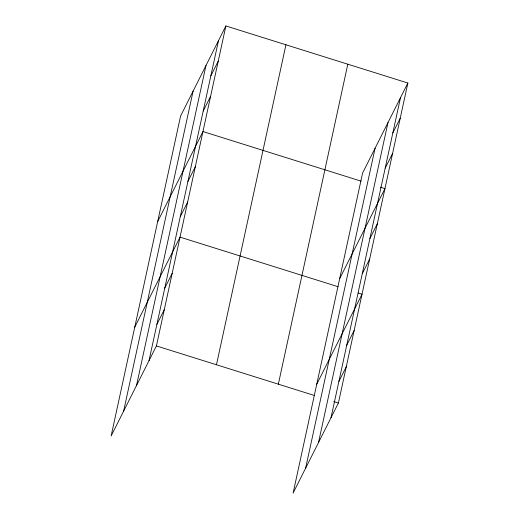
<?xml version="1.0" encoding="UTF-8"?>
<svg xmlns="http://www.w3.org/2000/svg" width="519" height="519" viewBox="0 0 519 519"><rect width="100%" height="100%" fill="white"/><g stroke="black" fill="none" stroke-linecap="round" stroke-linejoin="round"><path stroke-width="0.78" d="M123.632 411.113L193.1 91.13M136.51 385.507L205.978 65.524M149.011 360.647L218.48 40.664M225.882 25.95L180.599 115.99L111.131 435.966L156.414 345.933L225.882 25.95L407.869 83.034L338.401 403.01L293.118 493.05L362.586 173.067L407.869 83.034M216.468 364.766L285.937 44.79M278.346 384.177L347.814 64.194M305.62 468.196L375.088 148.213M318.497 442.584L387.972 122.601M330.999 417.73L400.467 97.747M210.837 75.865L218.239 61.151M203.195 111.06L210.597 96.346M157.672 221.581L202.955 131.547L361.075 181.137M187.91 181.455L195.313 166.742M180.275 216.657L187.67 201.943M134.745 327.178L180.035 237.138L338.154 286.735M164.757 288.116L172.159 273.403M156.887 324.381L164.283 309.668M392.831 132.948L400.227 118.228M385.189 168.143L392.591 153.429M339.666 278.664L384.949 188.624L380.33 187.177M369.904 238.539L377.307 223.825M362.262 273.74L369.664 259.02M316.739 384.255L362.022 294.221L358.175 293.014M346.75 345.2L354.146 330.486M338.875 381.465L346.277 366.751M156.414 345.933L314.533 395.523M333.782 401.563L338.401 403.01"/></g></svg>
